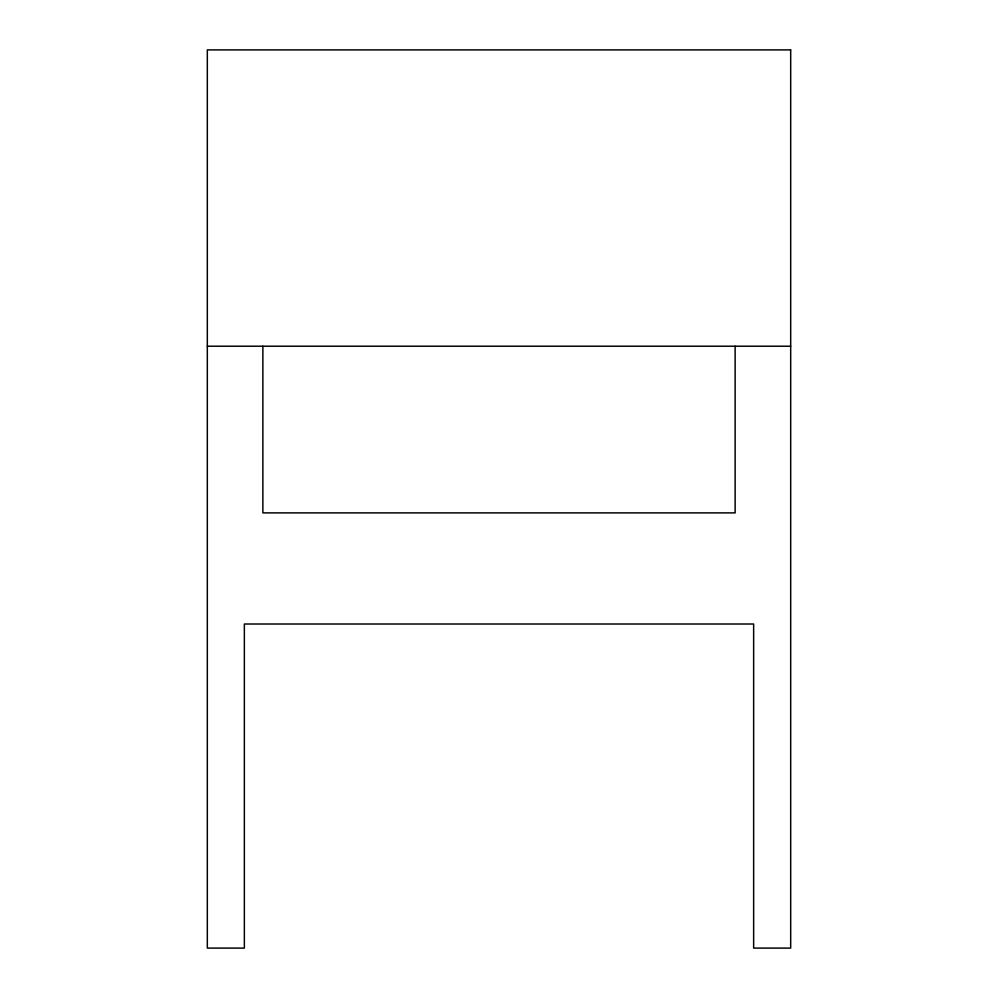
<?xml version="1.0" encoding="UTF-8"?>
<svg xmlns="http://www.w3.org/2000/svg" width="998" height="998" viewBox="0 0 998 998"><rect width="100%" height="100%" fill="white"/><g stroke="black" fill="none" stroke-linecap="round" stroke-linejoin="round"><path stroke-width="1.5" d="M207.322 346.219L790.678 346.219M735.127 346.219L735.127 512.885L262.873 512.885L262.873 346.219M790.678 49.9L207.322 49.9L207.322 948.1L244.36 948.1L244.36 624.012L753.64 624.012L753.64 948.1L790.678 948.1L790.678 49.9"/></g></svg>
